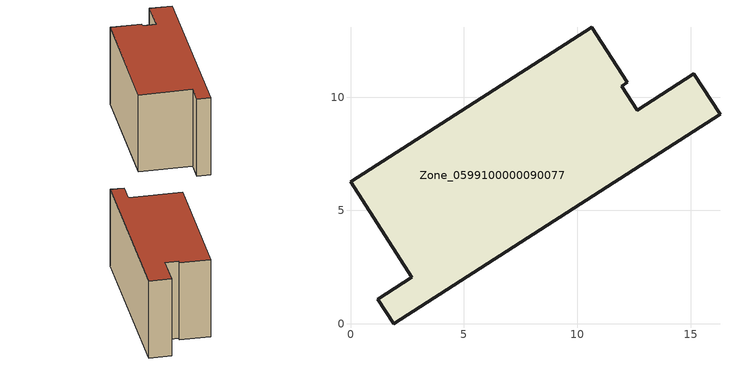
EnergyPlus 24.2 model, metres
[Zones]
Zone_0599100000090077
 floor ground (C_G): 11.97,10.48 12.66,9.42 15.15,11.03 16.3,9.25 1.91,0 1.2,1.09 2.71,2.06 0,6.27 10.64,13.09 12.22,10.65 z0.34
 wall outside (C_F): 1.91,0 16.3,9.25 15.15,11.03 12.66,9.42 11.97,10.48 12.22,10.65 10.64,13.09 0,6.27 2.71,2.06 1.2,1.09 1.91,0 z0.34:8.31
 roof outside (C_R): 11.97,10.48 12.22,10.65 10.64,13.09 0,6.27 2.71,2.06 1.2,1.09 1.91,0 16.3,9.25 15.15,11.03 12.66,9.42 z8.31
[BUILDING]
Pand.0599100000090077: North Axis=0; Terrain=City; Loads Convergence Tolerance Value=0.04; Temperature Convergence Tolerance Value=0.4; Solar Distribution=FullExterior; Maximum Number of Warmup Days=25; Minimum Number of Warmup Days=1
[Site:Location]
Rotterdam.The.Hague.AP_ZH_NLD Design_Conditions: Latitude=51.96; Longitude=4.45; Time Zone=1; Elevation=-4.5
[SITE:GROUNDTEMPERATURE:BUILDINGSURFACE]
18, 18, 18, 18, 18, 18, 18, 18, 18, 18, 18, 18
[MATERIAL] Thermal Absorptance=0.9; Solar Absorptance=0.7; Visible Absorptance=0.7
Name | Roughness | Thickness | Conductivity | Density | Specific Heat
G.TI.1992-2005 | MediumSmooth | 0.15 | 0.06 | 540 | 1210
F.TI.1992-2005 | Rough | 0.3 | 0.12 | 1920 | 840
R.TI.1992-2005 | MediumRough | 0.2 | 0.08 | 1500 | 1000
[CONSTRUCTION]
C_G: G.TI.1992-2005
C_F: F.TI.1992-2005
C_R: R.TI.1992-2005
[ZONE]
Zone_0599100000090077: Type=1; Multiplier=1; Ceiling Height=Autocalculate; Volume=Autocalculate; Floor Area=autocalculate; Part of Total Floor Area=Yes
[ZONEINFILTRATION:DESIGNFLOWRATE]
Infil_Zone_0599100000090077: Zone or ZoneList or Space or SpaceList=Zone_0599100000090077; Schedule=AlwaysOn; Design Flow Rate Calculation Method=Flow/Area; Flow Rate per Floor Area=0.0015; Constant Term Coefficient=1; Temperature Term Coefficient=0; Velocity Term Coefficient=0; Velocity Squared Term Coefficient=0
[HVACTEMPLATE:ZONE:IDEALLOADSAIRSYSTEM]
Zone_0599100000090077: Maximum Heating Supply Air Temperature=50; Minimum Cooling Supply Air Temperature=13; Maximum Heating Supply Air Humidity Ratio=0.0156; Minimum Cooling Supply Air Humidity Ratio=0.0077; Heating Limit=NoLimit; Cooling Limit=NoLimit; Dehumidification Control Type=ConstantSensibleHeatRatio; Cooling Sensible Heat Ratio=0.7; Dehumidification Setpoint=60; Humidification Control Type=None; Humidification Setpoint=30; Outdoor Air Method=None; Outdoor Air Flow Rate per Person=0.00944; Outdoor Air Flow Rate per Zone Floor Area=0; Outdoor Air Flow Rate per Zone=0; Demand Controlled Ventilation Type=None; Outdoor Air Economizer Type=NoEconomizer; Heat Recovery Type=None; Sensible Heat Recovery Effectiveness=0.7; Latent Heat Recovery Effectiveness=0.65
[ZONECONTROL:THERMOSTAT]
ThermostatControl_Zone_0599100000090077: Zone or ZoneList=Zone_0599100000090077; Control Type Schedule=DualSetpointControlType; Control 1=Thermostat_Zone_0599100000090077; Temperature Difference Between Cutout And Setpoint=0
[THERMOSTATSETPOINT:DUALSETPOINT]
Thermostat_Zone_0599100000090077: Heating Setpoint Temperature Schedule=HeatingSetpoint_Zone_0599100000090077; Cooling Setpoint Temperature Schedule=CoolingSetpoint_Zone_0599100000090077
[SCHEDULE:COMPACT]
HeatingSetpoint_Zone_0599100000090077: Through: 12/31, For: AllDays, Until: 24:00, 21
CoolingSetpoint_Zone_0599100000090077: Through: 12/31, For: AllDays, Until: 24:00, 24
DualSetpointControlType: Through: 12/31, For: AllDays, Until: 24:00, 4
AlwaysOn: Through: 12/31, For: AllDays, Until: 24:00, 1
